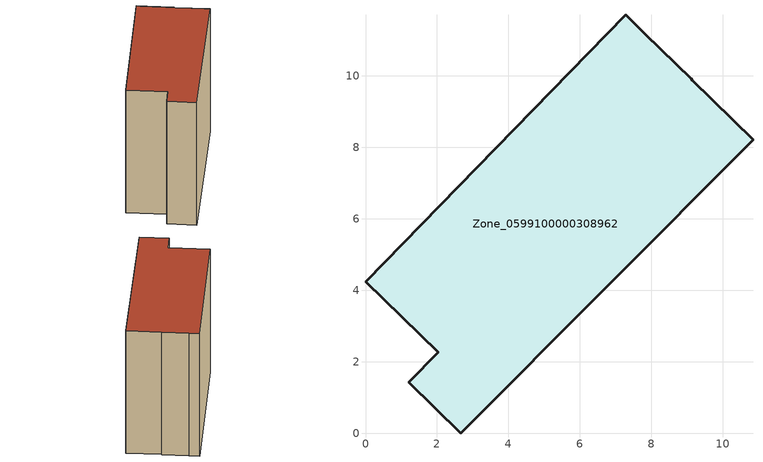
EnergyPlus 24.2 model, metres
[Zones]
Zone_0599100000308962
 floor ground (C_G): 1.21,1.42 2.03,2.26 0,4.23 7.29,11.71 7.83,11.17 9.11,9.91 9.14,9.88 10.84,8.21 2.67,0 z0
 wall outside (C_F): 2.03,2.26 1.21,1.42 2.67,0 10.84,8.21 9.14,9.88 9.11,9.91 7.83,11.17 7.29,11.71 0,4.23 2.03,2.26 z0:9.76
 roof outside (C_R): 9.14,9.88 9.11,9.91 7.83,11.17 7.29,11.71 0,4.23 2.03,2.26 1.21,1.42 2.67,0 10.84,8.21 z9.76
[BUILDING]
Pand.0599100000308962: North Axis=0; Terrain=City; Loads Convergence Tolerance Value=0.04; Temperature Convergence Tolerance Value=0.4; Solar Distribution=FullExterior; Maximum Number of Warmup Days=25; Minimum Number of Warmup Days=1
[Site:Location]
Rotterdam.The.Hague.AP_ZH_NLD Design_Conditions: Latitude=51.96; Longitude=4.45; Time Zone=1; Elevation=-4.5
[SITE:GROUNDTEMPERATURE:BUILDINGSURFACE]
18, 18, 18, 18, 18, 18, 18, 18, 18, 18, 18, 18
[MATERIAL] Thermal Absorptance=0.9; Solar Absorptance=0.7; Visible Absorptance=0.7
Name | Roughness | Thickness | Conductivity | Density | Specific Heat
G.TI.1946 | MediumSmooth | 0.15 | 1 | 540 | 1210
F.TI.1946 | Rough | 0.3 | 0.857143 | 1920 | 840
R.TI.1946 | MediumRough | 0.2 | 0.1 | 1500 | 1000
[CONSTRUCTION]
C_G: G.TI.1946
C_F: F.TI.1946
C_R: R.TI.1946
[ZONE]
Zone_0599100000308962: Type=1; Multiplier=1; Ceiling Height=Autocalculate; Volume=Autocalculate; Floor Area=autocalculate; Part of Total Floor Area=Yes
[ZONEINFILTRATION:DESIGNFLOWRATE]
Infil_Zone_0599100000308962: Zone or ZoneList or Space or SpaceList=Zone_0599100000308962; Schedule=AlwaysOn; Design Flow Rate Calculation Method=Flow/Area; Flow Rate per Floor Area=0.003; Constant Term Coefficient=1; Temperature Term Coefficient=0; Velocity Term Coefficient=0; Velocity Squared Term Coefficient=0
[HVACTEMPLATE:ZONE:IDEALLOADSAIRSYSTEM]
Zone_0599100000308962: Maximum Heating Supply Air Temperature=50; Minimum Cooling Supply Air Temperature=13; Maximum Heating Supply Air Humidity Ratio=0.0156; Minimum Cooling Supply Air Humidity Ratio=0.0077; Heating Limit=NoLimit; Cooling Limit=NoLimit; Dehumidification Control Type=ConstantSensibleHeatRatio; Cooling Sensible Heat Ratio=0.7; Dehumidification Setpoint=60; Humidification Control Type=None; Humidification Setpoint=30; Outdoor Air Method=None; Outdoor Air Flow Rate per Person=0.00944; Outdoor Air Flow Rate per Zone Floor Area=0; Outdoor Air Flow Rate per Zone=0; Demand Controlled Ventilation Type=None; Outdoor Air Economizer Type=NoEconomizer; Heat Recovery Type=None; Sensible Heat Recovery Effectiveness=0.7; Latent Heat Recovery Effectiveness=0.65
[ZONECONTROL:THERMOSTAT]
ThermostatControl_Zone_0599100000308962: Zone or ZoneList=Zone_0599100000308962; Control Type Schedule=DualSetpointControlType; Control 1=Thermostat_Zone_0599100000308962; Temperature Difference Between Cutout And Setpoint=0
[THERMOSTATSETPOINT:DUALSETPOINT]
Thermostat_Zone_0599100000308962: Heating Setpoint Temperature Schedule=HeatingSetpoint_Zone_0599100000308962; Cooling Setpoint Temperature Schedule=CoolingSetpoint_Zone_0599100000308962
[SCHEDULE:COMPACT]
HeatingSetpoint_Zone_0599100000308962: Through: 12/31, For: AllDays, Until: 24:00, 21
CoolingSetpoint_Zone_0599100000308962: Through: 12/31, For: AllDays, Until: 24:00, 24
DualSetpointControlType: Through: 12/31, For: AllDays, Until: 24:00, 4
AlwaysOn: Through: 12/31, For: AllDays, Until: 24:00, 1
